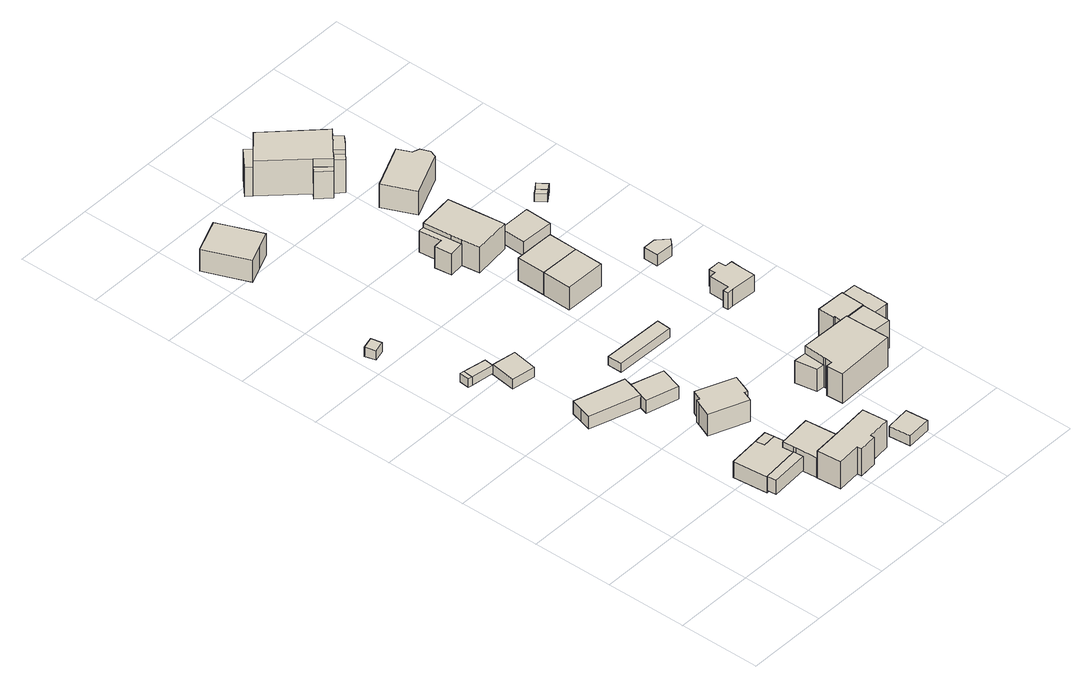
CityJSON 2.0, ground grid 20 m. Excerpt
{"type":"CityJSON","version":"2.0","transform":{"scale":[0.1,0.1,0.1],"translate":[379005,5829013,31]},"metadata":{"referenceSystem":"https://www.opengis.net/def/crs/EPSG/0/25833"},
"CityObjects":{
"building1":{"type":"Building","attributes":{"Gemeindeschluessel":"11000012","BezugspunktDach":"2200","function":"51009_1610","measuredHeight":3.79,"storeysAboveGround":0},"address":[{"country":"Germany","locality":"Berlin"}],"geometry":[{"type":"Solid","lod":"1","boundaries":[[[[0,1,2,3]],[[4,5,6,7]],[[4,7,3,2]],[[5,4,2,1]],[[6,5,1,0]],[[7,6,0,3]]]]}]},
"building2":{"type":"Building","attributes":{"Gemeindeschluessel":"11000012","BezugspunktDach":"2200","function":"31001_1010","measuredHeight":4.38,"storeysAboveGround":1},"address":[{"country":"Germany","locality":"Berlin","thoroughfareNumber":"109C (1)","thoroughfareName":"Sandhauser Straße"}],"geometry":[{"type":"Solid","lod":"1","boundaries":[[[[8,9,10,11,12,13,14,15]],[[16,17,18,19,20,21,22,23]],[[16,23,15,14]],[[17,16,14,13]],[[18,17,13,12]],[[19,18,12,11]],[[20,19,11,10]],[[21,20,10,9]],[[22,21,9,8]],[[23,22,8,15]]]]}]},
"building3":{"type":"Building","attributes":{"Gemeindeschluessel":"11000012","BezugspunktDach":"2200","function":"51009_1610","measuredHeight":2.25,"storeysAboveGround":0},"address":[{"country":"Germany","locality":"Berlin"}],"geometry":[{"type":"Solid","lod":"1","boundaries":[[[[24,25,26,27]],[[28,29,30,31]],[[28,31,27,26]],[[29,28,26,25]],[[30,29,25,24]],[[31,30,24,27]]]]}]},
"building4":{"type":"Building","attributes":{"Gemeindeschluessel":"11000012","BezugspunktDach":"2200","function":"31001_2723","measuredHeight":2.51,"storeysAboveGround":1},"address":[{"country":"Germany","locality":"Berlin","thoroughfareNumber":"121 (2)","thoroughfareName":"Sandhauser Straße"}],"geometry":[{"type":"Solid","lod":"1","boundaries":[[[[32,33,34,35]],[[36,37,38,39]],[[36,39,35,34]],[[37,36,34,33]],[[38,37,33,32]],[[39,38,32,35]]]]}]},
"building5":{"type":"Building","attributes":{"Gemeindeschluessel":"11000012","BezugspunktDach":"2200","function":"31001_2463","measuredHeight":2.16,"storeysAboveGround":1},"address":[{"country":"Germany","locality":"Berlin","thoroughfareNumber":"119 (3)","thoroughfareName":"Sandhauser Straße"}],"geometry":[{"type":"Solid","lod":"1","boundaries":[[[[40,41,25,24]],[[42,43,44,45]],[[42,45,24,25]],[[43,42,25,41]],[[44,43,41,40]],[[45,44,40,24]]]]}]},
"building6":{"type":"Building","attributes":{"Gemeindeschluessel":"11000012","BezugspunktDach":"2200","function":"51009_1610","measuredHeight":3.92,"storeysAboveGround":0},"address":[{"country":"Germany","locality":"Berlin"}],"geometry":[{"type":"Solid","lod":"1","boundaries":[[[[13,12,46,14]],[[47,48,49,50]],[[47,50,14,46]],[[48,47,46,12]],[[49,48,12,13]],[[50,49,13,14]]]]}]},
"building7":{"type":"Building","attributes":{"Gemeindeschluessel":"11000012","BezugspunktDach":"2200","function":"31001_1010","measuredHeight":2.58,"storeysAboveGround":1},"address":[{"country":"Germany","locality":"Berlin","thoroughfareNumber":"117 (2)","thoroughfareName":"Sandhauser Straße"}],"geometry":[{"type":"Solid","lod":"1","boundaries":[[[[51,52,53,54]],[[55,56,57,58]],[[55,58,54,53]],[[56,55,53,52]],[[57,56,52,51]],[[58,57,51,54]]]]}]},
"building8":{"type":"Building","attributes":{"Gemeindeschluessel":"11000012","function":"31001_2000"},"address":[{"country":"Germany","locality":"Berlin","thoroughfareNumber":"115 (1)","thoroughfareName":"Sandhauser Straße"}],"children":["building8-1","building8-2"]},
"building8-1":{"type":"BuildingPart","attributes":{"BezugspunktDach":"2200","measuredHeight":3.86,"storeysAboveGround":1},"parents":["building8"],"geometry":[{"type":"Solid","lod":"1","boundaries":[[[[59,60,61,62,63,64,65]],[[66,67,68,69,70,71,72]],[[66,72,65,64]],[[67,66,64,63]],[[68,67,63,62]],[[69,68,62,61]],[[72,71,59,65]],[[70,69,61,60]],[[71,70,60,59]]]]}]},
"building8-2":{"type":"BuildingPart","attributes":{"BezugspunktDach":"2200","measuredHeight":4.07,"storeysAboveGround":1},"parents":["building8"],"geometry":[{"type":"MultiSurface","lod":"1","boundaries":[[[73,74,61,59,75]],[[71,69,76,77,78]],[[71,78,75,59]],[[60,59,71,59,61]],[[76,69,61,74]],[[77,76,74,73]],[[78,77,73,75]],[[69,70,60,61]],[[70,71,59,60]]]}]},
"building9":{"type":"Building","attributes":{"Gemeindeschluessel":"11000012","function":"31001_1010"},"address":[{"country":"Germany","locality":"Berlin","thoroughfareNumber":"109C","thoroughfareName":"Sandhauser Straße"}],"children":["building9-1","building9-2"]},
"building9-1":{"type":"BuildingPart","attributes":{"BezugspunktDach":"2200","measuredHeight":7.29,"storeysAboveGround":2},"parents":["building9"],"geometry":[{"type":"MultiSurface","lod":"1","boundaries":[[[79,80,81,82,83,84,85,86,87]],[[88,89,90,91,92,93,94,95,96]],[[97,98,87,86]],[[88,96,99,100]],[[89,88,86,85]],[[90,89,85,84]],[[91,90,84,83]],[[92,91,83,82]],[[93,92,82,81]],[[94,93,81,80]],[[95,94,80,79]],[[96,95,79,87]],[[100,99,98,97]]]}]},
"building9-2":{"type":"BuildingPart","attributes":{"BezugspunktDach":"2200","measuredHeight":5.34,"storeysAboveGround":2},"parents":["building9"],"geometry":[{"type":"MultiSurface","lod":"1","boundaries":[[[101,102,103,104,98,97,105,106,107,108,109]],[[110,111,112,113,100,99,114,115,116,117,118]],[[110,118,109,108]],[[111,110,108,107]],[[112,111,107,106]],[[113,112,106,105]],[[100,113,105,97]],[[114,99,98,104]],[[115,114,104,103]],[[116,115,103,102]],[[117,116,102,101]],[[118,117,101,109]],[[99,100,97,98,119]]]}]},
"building10":{"type":"Building","attributes":{"Gemeindeschluessel":"11000012","BezugspunktDach":"2200","function":"31001_1010","measuredHeight":6.6,"storeysAboveGround":1},"address":[{"country":"Germany","locality":"Berlin","thoroughfareNumber":"113A (1)","thoroughfareName":"Sandhauser Straße"}],"geometry":[{"type":"Solid","lod":"1","boundaries":[[[[120,121,122,123,124,125,126,127,128,129]],[[130,131,132,133,134,135,136,137,138,139]],[[130,139,129,128]],[[131,130,128,127]],[[132,131,127,126]],[[133,132,126,125]],[[134,133,125,124]],[[135,134,124,123]],[[136,135,123,122]],[[137,136,122,121]],[[138,137,121,120]],[[139,138,120,129]]]]}]},
"building11":{"type":"Building","attributes":{"Gemeindeschluessel":"11000012","BezugspunktDach":"2200","function":"31001_1010","measuredHeight":8.3,"storeysAboveGround":1},"address":[{"country":"Germany","locality":"Berlin","thoroughfareNumber":"125","thoroughfareName":"Sandhauser Straße"}],"geometry":[{"type":"Solid","lod":"1","boundaries":[[[[140,141,142,143,144,145,146]],[[147,148,149,150,151,152,153]],[[147,153,146,145]],[[148,147,145,144]],[[149,148,144,143]],[[150,149,143,142]],[[151,150,142,141]],[[152,151,141,140]],[[153,152,140,146]]]]}]},
"building12":{"type":"Building","attributes":{"Gemeindeschluessel":"11000012","BezugspunktDach":"2200","function":"31001_2463","measuredHeight":2.62,"storeysAboveGround":1},"address":[{"country":"Germany","locality":"Berlin","thoroughfareNumber":"109C (2)","thoroughfareName":"Sandhauser Straße"}],"geometry":[{"type":"Solid","lod":"1","boundaries":[[[[154,155,156,157]],[[158,159,160,161]],[[158,161,157,156]],[[159,158,156,155]],[[160,159,155,154]],[[161,160,154,157]]]]}]},
"building13":{"type":"Building","attributes":{"Gemeindeschluessel":"11000012","BezugspunktDach":"2200","function":"31001_1010","measuredHeight":2.4,"storeysAboveGround":1},"address":[{"country":"Germany","locality":"Berlin","thoroughfareNumber":"117 (1)","thoroughfareName":"Sandhauser Straße"}],"geometry":[{"type":"Solid","lod":"1","boundaries":[[[[162,163,164,165]],[[166,167,168,169]],[[166,169,165,164]],[[167,166,164,163]],[[168,167,163,162]],[[169,168,162,165]]]]}]},
"building14":{"type":"Building","attributes":{"Gemeindeschluessel":"11000012","BezugspunktDach":"2200","function":"31001_1010","measuredHeight":7.97,"storeysAboveGround":1},"address":[{"country":"Germany","locality":"Berlin","thoroughfareNumber":"119A","thoroughfareName":"Sandhauser Straße"}],"geometry":[{"type":"Solid","lod":"1","boundaries":[[[[170,171,172,173,174]],[[175,176,177,178,179]],[[175,179,174,173]],[[176,175,173,172]],[[177,176,172,171]],[[178,177,171,170]],[[179,178,170,174]]]]}]},
"building15":{"type":"Building","attributes":{"Gemeindeschluessel":"11000012","function":"31001_1010"},"address":[{"country":"Germany","locality":"Berlin","thoroughfareNumber":"121","thoroughfareName":"Sandhauser Straße"}],"children":["building15-1","building15-2"]},
"building15-1":{"type":"BuildingPart","attributes":{"BezugspunktDach":"2200","measuredHeight":8.06,"storeysAboveGround":1},"parents":["building15"],"geometry":[{"type":"MultiSurface","lod":"1","boundaries":[[[180,181,182,183,184,185,186]],[[187,188,189,190,191,192,193]],[[187,193,186,185]],[[188,187,185,184]],[[189,188,184,183]],[[190,189,183,182]],[[191,190,182,181]],[[194,195,191,181,180]],[[196,194,192,180,186]],[[192,191,195,194]],[[193,192,194,196]]]}]},
"building15-2":{"type":"BuildingPart","attributes":{"BezugspunktDach":"2200","measuredHeight":5.79,"storeysAboveGround":1},"parents":["building15"],"geometry":[{"type":"MultiSurface","lod":"1","boundaries":[[[197,195,196,198,199,200]],[[201,202,193,191,203,204]],[[201,204,200,199]],[[202,201,199,198]],[[193,202,198,196]],[[203,191,195,197]],[[204,203,197,200]],[[192,194,195,191]],[[193,196,194,192]]]}]},
"building16":{"type":"Building","attributes":{"Gemeindeschluessel":"11000012","BezugspunktDach":"2200","function":"31001_1010","measuredHeight":7.88,"storeysAboveGround":1},"address":[{"country":"Germany","locality":"Berlin","thoroughfareNumber":"119B","thoroughfareName":"Sandhauser Straße"}],"geometry":[{"type":"Solid","lod":"1","boundaries":[[[[171,205,206,207,173]],[[208,209,210,211,212]],[[208,212,173,207]],[[209,208,207,206]],[[210,209,206,205]],[[211,210,205,171]],[[212,211,171,173]]]]}]},
"building17":{"type":"Building","attributes":{"Gemeindeschluessel":"11000012","function":"31001_1010"},"address":[{"country":"Germany","locality":"Berlin","thoroughfareNumber":"113A","thoroughfareName":"Sandhauser Straße"}],"children":["building17-1","building17-2","building17-3","building17-4","building17-5"]},
"building17-1":{"type":"BuildingPart","attributes":{"BezugspunktDach":"2200","measuredHeight":10.11,"storeysAboveGround":1},"parents":["building17"],"geometry":[{"type":"MultiSurface","lod":"1","boundaries":[[[213,214,215,216,217,218,219,220,221,222,223]],[[224,225,226,227,228,229,230,231,232,233,234]],[[224,234,223,222]],[[225,224,222,221]],[[226,225,221,220]],[[235,236,226,220,219]],[[228,227,219,218]],[[237,238,218,217]],[[239,240,229,217,216]],[[241,239,230,216,215]],[[232,231,215,214]],[[233,232,214,213]],[[234,233,213,223]],[[227,226,236,235]],[[229,228,238,237]],[[230,229,240,239]],[[242,231,230,239,241]]]}]},
"building17-2":{"type":"BuildingPart","attributes":{"BezugspunktDach":"2200","measuredHeight":7.51,"storeysAboveGround":1},"parents":["building17"],"geometry":[{"type":"MultiSurface","lod":"1","boundaries":[[[241,243,244,245,240]],[[246,247,248,231,229]],[[247,249,250,245,244]],[[248,247,244,243]],[[231,248,243,241]],[[246,251,229,240,245]],[[246,250,249,247]],[[229,230,239,240]],[[241,239,230,231]]]}]},
"building17-3":{"type":"BuildingPart","attributes":{"BezugspunktDach":"2200","measuredHeight":7.74,"storeysAboveGround":1},"parents":["building17"],"geometry":[{"type":"MultiSurface","lod":"1","boundaries":[[[252,238,253,254,255,256]],[[257,258,246,228,259,260]],[[257,260,256,255]],[[258,257,255,254]],[[246,250,261,254,253]],[[240,245,253,237,229]],[[259,228,238,252]],[[260,259,252,256]],[[258,261,250,246]],[[228,262,229,237,238]],[[246,245,240,229]]]}]},
"building17-4":{"type":"BuildingPart","attributes":{"BezugspunktDach":"2200","measuredHeight":8.26,"storeysAboveGround":1},"parents":["building17"],"geometry":[{"type":"MultiSurface","lod":"1","boundaries":[[[263,264,265,266,267,261,249]],[[258,268,269,270,271,272,247]],[[268,258,261,267]],[[269,268,267,266]],[[270,269,266,265]],[[271,270,265,264]],[[272,271,264,263]],[[247,272,263,249]],[[247,249,250,246]],[[258,246,250,261]]]}]},
"building17-5":{"type":"BuildingPart","attributes":{"BezugspunktDach":"2200","measuredHeight":6,"storeysAboveGround":1},"parents":["building17"],"geometry":[{"type":"Solid","lod":"1","boundaries":[[[[273,236,235,274]],[[227,226,275,276]],[[227,276,274,235]],[[275,226,236,273]],[[276,275,273,274]],[[235,236,226,227]]]]}]},
"building18":{"type":"Building","attributes":{"Gemeindeschluessel":"11000012","function":"31001_1010"},"address":[{"country":"Germany","locality":"Berlin","thoroughfareNumber":"125A","thoroughfareName":"Sandhauser Straße"}],"children":["building18-1","building18-2","building18-3","building18-4"]},
"building18-1":{"type":"BuildingPart","attributes":{"BezugspunktDach":"2200","measuredHeight":11.12,"storeysAboveGround":2},"parents":["building18"],"geometry":[{"type":"MultiSurface","lod":"1","boundaries":[[[277,278,279,280,281,282,283,284,285,286]],[[287,288,289,290,291,292,293,294,295,296]],[[297,298,286,285]],[[299,300,297,287,285,284]],[[289,288,284,283]],[[290,289,283,282]],[[291,290,282,281]],[[292,291,301,302]],[[293,292,280,302,303,304,303,305,279]],[[294,293,279,278]],[[306,307,308,278,277]],[[296,295,277,286]],[[287,296,309,298,297]],[[288,287,297,300,299]],[[302,301,281,280]],[[279,305,303,310]],[[310,304,303,302,280]],[[295,294,308,307,306]]]}]},
"building18-2":{"type":"BuildingPart","attributes":{"BezugspunktDach":"2200","measuredHeight":7.82,"storeysAboveGround":2},"parents":["building18"],"geometry":[{"type":"MultiSurface","lod":"1","boundaries":[[[298,300,311,312]],[[313,288,296,314]],[[313,314,312,311]],[[288,313,311,300]],[[314,296,298,312]],[[296,287,297,298,315]],[[288,300,297,287]]]}]},
"building18-3":{"type":"BuildingPart","attributes":{"BezugspunktDach":"2200","measuredHeight":7.35,"storeysAboveGround":2},"parents":["building18"],"geometry":[{"type":"MultiSurface","lod":"1","boundaries":[[[316,308,307,317]],[[295,294,318,319]],[[295,319,317,307]],[[294,295,307,295,294,320]],[[318,294,308,316]],[[319,318,316,317]],[[320,294,295,307,308]]]}]},
"building18-4":{"type":"BuildingPart","attributes":{"BezugspunktDach":"2200","measuredHeight":10.81,"storeysAboveGround":2},"parents":["building18"],"geometry":[{"type":"MultiSurface","lod":"1","boundaries":[[[321,322,323,324,325,326]],[[303,301,327,328,329,305]],[[310,279,326,325]],[[301,281,280,310,325,324]],[[327,301,324,323]],[[328,327,323,322]],[[329,328,322,321]],[[305,329,321,326]],[[303,305,279,310]],[[302,280,281,301]],[[302,303,310,280]]]}]},
"building19":{"type":"Building","attributes":{"Gemeindeschluessel":"11000012","BezugspunktDach":"2200","function":"51009_1610","measuredHeight":9,"storeysAboveGround":0},"address":[{"country":"Germany","locality":"Berlin"}],"geometry":[{"type":"Solid","lod":"1","boundaries":[[[[330,331,332,333]],[[293,334,335,294]],[[293,294,333,332]],[[334,293,332,331]],[[335,334,331,330]],[[294,335,330,333]]]]}]},
"building20":{"type":"Building","attributes":{"Gemeindeschluessel":"11000012","BezugspunktDach":"2200","function":"31001_2463","measuredHeight":3.75,"storeysAboveGround":1},"address":[{"country":"Germany","locality":"Berlin","thoroughfareNumber":"121 (1)","thoroughfareName":"Sandhauser Straße"}],"geometry":[{"type":"Solid","lod":"1","boundaries":[[[[336,337,338,339]],[[340,341,342,343]],[[340,343,339,338]],[[341,340,338,337]],[[342,341,337,336]],[[343,342,336,339]]]]}]},
"building21":{"type":"Building","attributes":{"Gemeindeschluessel":"11000012","BezugspunktDach":"2200","function":"31001_1010","measuredHeight":6.47,"storeysAboveGround":1},"address":[{"country":"Germany","locality":"Berlin","thoroughfareNumber":"117 (3)","thoroughfareName":"Sandhauser Straße"}],"geometry":[{"type":"Solid","lod":"1","boundaries":[[[[344,345,346,347,348,349,350,351,352,353,354,355]],[[356,357,358,359,360,361,362,363,364,365,366,367]],[[356,367,355,354]],[[357,356,354,353]],[[358,357,353,352]],[[359,358,352,351]],[[360,359,351,350]],[[361,360,350,349]],[[362,361,349,348]],[[363,362,348,347]],[[364,363,347,346]],[[365,364,346,345]],[[366,365,345,344]],[[367,366,344,355]]]]}]},
"building22":{"type":"Building","attributes":{"Gemeindeschluessel":"11000012","BezugspunktDach":"2200","function":"31001_1010","measuredHeight":9.2,"storeysAboveGround":1},"address":[{"country":"Germany","locality":"Berlin","thoroughfareNumber":"123","thoroughfareName":"Sandhauser Straße"}],"geometry":[{"type":"Solid","lod":"1","boundaries":[[[[368,369,370,371,372,373,374]],[[375,376,377,378,379,380,381]],[[375,381,374,373]],[[376,375,373,372]],[[377,376,372,371]],[[378,377,371,370]],[[379,378,370,369]],[[380,379,369,368]],[[381,380,368,374]]]]}]},
"building23":{"type":"Building","attributes":{"Gemeindeschluessel":"11000012","BezugspunktDach":"2200","function":"31001_2723","measuredHeight":2.96,"storeysAboveGround":1},"address":[{"country":"Germany","locality":"Berlin","thoroughfareNumber":"119 (2)","thoroughfareName":"Sandhauser Straße"}],"geometry":[{"type":"Solid","lod":"1","boundaries":[[[[382,383,384,385,386]],[[387,388,389,390,391]],[[387,391,386,385]],[[388,387,385,384]],[[389,388,384,383]],[[390,389,383,382]],[[391,390,382,386]]]]}]},
"building24":{"type":"Building","attributes":{"Gemeindeschluessel":"11000012","BezugspunktDach":"2200","function":"51009_1610","measuredHeight":2.21,"storeysAboveGround":0},"address":[{"country":"Germany","locality":"Berlin"}],"geometry":[{"type":"Solid","lod":"1","boundaries":[[[[392,393,394,395]],[[396,397,398,399]],[[396,399,395,394]],[[397,396,394,393]],[[398,397,393,392]],[[399,398,392,395]]]]}]},
"building25":{"type":"Building","attributes":{"Gemeindeschluessel":"11000012","BezugspunktDach":"2200","function":"31001_2723","measuredHeight":2.2,"storeysAboveGround":1},"address":[{"country":"Germany","locality":"Berlin","thoroughfareNumber":"121 (3)","thoroughfareName":"Sandhauser Straße"}],"geometry":[{"type":"Solid","lod":"1","boundaries":[[[[393,400,401,394]],[[402,403,397,396]],[[402,396,394,401]],[[403,402,401,400]],[[397,403,400,393]],[[396,397,393,394]]]]}]}
},
"vertices":[
[228,111,58],[323,119,58],[321,143,58],[226,134,58],[321,143,20],[323,119,20],[228,111,20],[226,134,20],
[226,134,57],[321,143,57],[318,171,57],[337,173,57],[333,207,57],[300,204,57],[296,226,57],[218,219,57],[296,226,13],[300,204,13],[333,207,13],[337,173,13],[318,171,13],[321,143,13],[226,134,13],[218,219,13],
[93,824,32],[96,849,32],[86,851,32],[83,826,32],[86,851,9],[96,849,9],[93,824,9],[83,826,9],
[26,1028,34],[54,1035,34],[48,1062,34],[19,1054,34],[48,1062,9],[54,1035,9],[26,1028,9],[19,1054,9],
[149,816,32],[152,839,32],[96,849,10],[152,839,10],[149,816,10],[93,824,10],
[330,229,57],[330,229,18],[333,207,18],[300,204,18],[296,226,18],
[199,745,34],[209,807,34],[149,816,34],[140,754,34],[149,816,8],[209,807,8],[199,745,8],[140,754,8],
[269,515,41],[278,544,41],[280,552,41],[286,573,41],[163,608,41],[155,580,41],[147,552,41],[155,580,6],[163,608,6],[286,573,6],[280,552,6],[278,544,6],[269,515,6],[147,552,6],
[341,473,41],[358,529,41],[263,495,41],[358,529,6],[341,473,6],[263,495,6],
[332,24,89],[391,30,89],[392,19,89],[437,23,89],[437,33,89],[494,38,89],[488,98,89],[410,91,89],[327,84,89],[410,91,16],[488,98,16],[494,38,16],[437,33,16],[437,23,16],[392,19,16],[391,30,16],[332,24,16],[327,84,16],[410,91,71],[327,84,71],[327,84,17],[410,91,17],
[319,170,71],[321,143,71],[322,137,71],[326,85,71],[410,93,71],[402,177,71],[402,179,71],[337,173,71],[318,171,71],[337,173,17],[402,179,17],[402,177,17],[410,93,17],[326,85,17],[322,137,17],[321,143,17],[319,170,17],[318,171,17],[327,84,35],
[379,311,69],[389,336,69],[396,333,69],[401,344,69],[415,380,69],[324,417,69],[313,392,69],[306,395,69],[302,384,69],[287,348,69],[302,384,10],[306,395,10],[313,392,10],[324,417,10],[415,380,10],[401,344,10],[396,333,10],[389,336,10],[379,311,10],[287,348,10],
[46,1381,71],[88,1399,71],[129,1416,71],[101,1485,71],[85,1522,71],[43,1505,71],[1,1488,71],[43,1505,12],[85,1522,12],[101,1485,12],[129,1416,12],[88,1399,12],[46,1381,12],[1,1488,12],
[530,4,43],[591,9,43],[586,64,43],[525,58,43],[586,64,16],[591,9,16],[530,4,16],[525,58,16],
[476,613,33],[478,648,33],[326,652,33],[326,617,33],[326,652,9],[478,648,9],[476,613,9],[326,617,9],
[506,826,71],[508,897,71],[458,898,71],[408,899,71],[406,828,71],[408,899,10],[458,898,10],[508,897,10],[506,826,10],[406,828,10],
[366,1115,80],[369,1089,80],[375,1045,80],[466,1055,80],[457,1125,80],[449,1194,80],[358,1184,80],[449,1194,11],[457,1125,11],[466,1055,11],[375,1045,11],[369,1089,11],[366,1115,11],[358,1184,11],[366,1115,69],[369,1089,69],[358,1184,69],
[332,1084,69],[344,1183,69],[350,1128,69],[327,1126,69],[350,1128,11],[344,1183,11],[332,1084,11],[327,1126,11],
[509,968,71],[459,969,71],[409,969,71],[409,969,11],[459,969,11],[509,968,11],[508,897,11],[408,899,11],
[556,210,81],[705,215,81],[704,255,81],[703,270,81],[702,325,81],[686,325,81],[573,328,81],[570,274,81],[570,269,81],[569,252,81],[554,252,81],[569,252,1],[570,269,1],[570,274,1],[573,328,1],[686,325,1],[702,325,1],[703,270,1],[704,255,1],[705,215,1],[556,210,1],[554,252,1],[573,328,61],[570,274,61],[702,325,78],[686,325,78],[703,270,76],[702,325,76],[704,255,76],[704,255,37],
[753,253,76],[754,293,76],[754,324,76],[754,324,1],[754,293,1],[753,253,1],[754,293,74],[754,324,74],[715,325,1],
[687,344,78],[754,324,78],[755,383,78],[684,385,78],[683,344,78],[684,385,1],[755,383,1],[687,344,1],[683,344,1],[755,383,74],[687,325,1],
[790,292,74],[793,292,74],[794,344,74],[792,344,74],[793,382,74],[793,382,1],[792,344,1],[794,344,1],[793,292,1],[790,292,1],
[550,275,61],[541,329,61],[550,275,1],[541,329,1],
[338,1467,111],[367,1436,111],[382,1450,111],[402,1468,111],[415,1480,111],[436,1499,111],[322,1616,111],[296,1594,111],[287,1587,111],[252,1557,111],[287,1587,16],[296,1594,16],[322,1616,16],[436,1499,16],[415,1480,16],[402,1468,16],[382,1450,16],[367,1436,16],[338,1467,16],[252,1557,16],[287,1587,95],[252,1557,95],[296,1594,52],[296,1594,95],[415,1480,18],[402,1468,18],[399,1465,18],[399,1465,94],[382,1450,18],[338,1467,46],[338,1467,89],[367,1436,89],[252,1557,74],[399,1465,111],
[282,1609,95],[240,1569,95],[282,1609,16],[240,1569,16],[252,1557,53],
[356,1426,89],[327,1456,89],[356,1426,16],[327,1456,16],[367,1436,48],
[398,1431,116],[415,1446,116],[431,1462,116],[415,1480,116],[399,1465,116],[382,1450,116],[431,1462,18],[415,1446,18],[398,1431,18],
[385,1418,106],[398,1431,106],[382,1450,106],[367,1436,106],[398,1431,16],[385,1418,16],
[556,1008,49],[558,1074,49],[478,1075,49],[475,1010,49],[478,1075,11],[558,1074,11],[556,1008,11],[475,1010,11],
[620,577,57],[634,577,57],[699,574,57],[699,606,57],[700,637,57],[682,638,57],[681,656,57],[652,656,57],[652,640,57],[635,640,57],[634,590,57],[619,590,57],[634,590,12],[635,640,12],[652,640,12],[652,656,12],[681,656,12],[682,638,12],[700,637,12],[699,606,12],[699,574,12],[634,577,12],[620,577,12],[619,590,12],
[431,1259,78],[538,1305,78],[544,1323,78],[535,1345,78],[518,1351,78],[503,1383,78],[396,1336,78],[503,1383,14],[518,1351,14],[535,1345,14],[544,1323,14],[538,1305,14],[431,1259,14],[396,1336,14],
[674,778,41],[688,792,41],[663,816,41],[631,816,41],[630,780,41],[631,816,11],[663,816,11],[688,792,11],[674,778,11],[630,780,11],
[635,1082,37],[646,1090,37],[630,1112,37],[618,1104,37],[630,1112,15],[646,1090,15],[635,1082,15],[618,1104,15],
[662,1101,37],[645,1124,37],[645,1124,15],[662,1101,15]
]}
